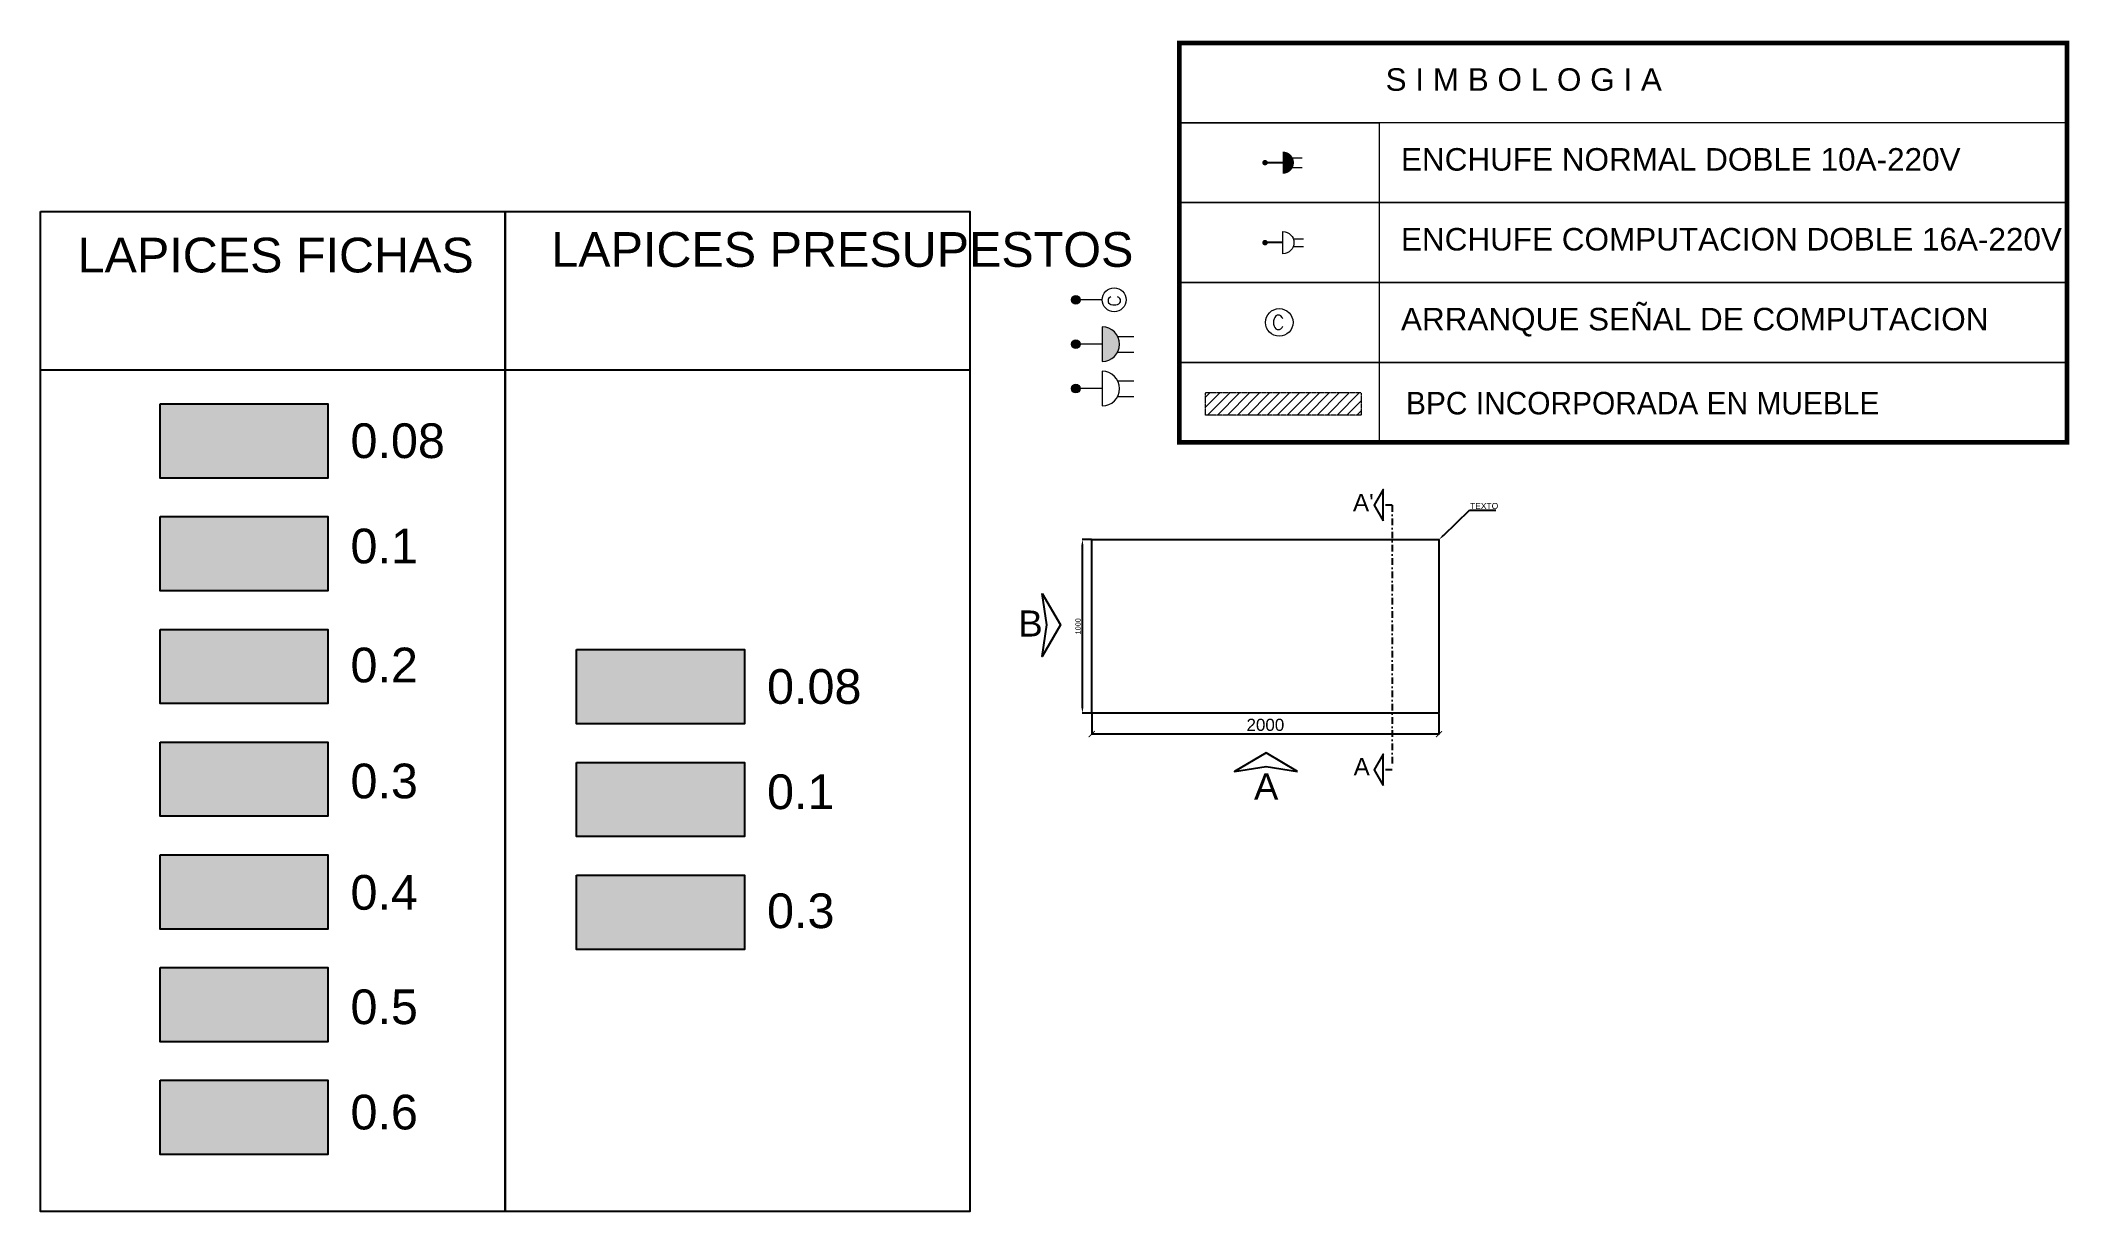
# Model space of a CAD drawing. Header units: millimetres. Extents: x 1425475 to 1468190, y 839865 to 852932.
# Drawn here: x 1425475 to 1437162, y 846186 to 852932 of the extents above.
import ezdxf
from ezdxf import colors
from ezdxf.entities.mleader import LeaderData, LeaderLine
from ezdxf.math import Vec2, Vec3

# ---------------------------------------------------------------- set-up
doc = ezdxf.new("R2010")
doc.units = ezdxf.units.MM
doc.header["$LTSCALE"] = 3
for name, pattern in [('ACAD_ISO10W100', [18, 12, -3, 0, -3]), ('DASHDOT', [25.4, 12.7, -6.35, 0, -6.35]), ('DASHED', [19.05, 12.7, -6.35]), ('HIDDEN', [0.375, 0.25, -0.125])]:
    doc.linetypes.add(name, pattern=pattern)
doc.layers.get('0').update_dxf_attribs({"color": 8})
doc.layers.get('Defpoints').update_dxf_attribs({"color": 8})
doc.layers.add('005', color=9, linetype='Continuous', lineweight=5)
doc.layers.add('009', color=5, linetype='Continuous', lineweight=9)
doc.layers.add('ENCHUFES', color=7, linetype='Continuous')
doc.styles.add('Century', font='arial.ttf')
doc.styles.add('romans', font='romans.shx')
doc.styles.get("Standard").update_dxf_attribs({"font": 'arial.ttf'})
doc.dimstyles.new('ARQUITECTURA', dxfattribs={"dimscale": 35, "dimtxt": 2, "dimasz": 1, "dimexe": 0.1, "dimexo": 0.1, "dimgap": 0.5, "dimtad": 3, "dimdec": 0, "dimzin": 12, "dimdsep": 46, "dimtxsty": 'Century', "dimblk": 'ARCHTICK', "dimcen": 0, "dimclrd": 8, "dimclre": 8, "dimclrt": 8, "dimadec": 0, "dimazin": 0, "dimtfac": 1, "dimtdec": 0, "dimtix": 1, "dimtmove": 2, "dimatfit": 0, "dimldrblk": 'ARCHTICK', "dimfxl": 0, "dimtolj": 1, "dimtzin": 0, "dimarcsym": 0})
doc.dimstyles.new('DETALLES PEQUEÑOS', dxfattribs={"dimtxt": 30, "dimasz": 30, "dimexe": 1.5, "dimexo": 1.5, "dimgap": 10, "dimtad": 1, "dimdec": 0, "dimzin": 0, "dimdsep": 46, "dimtxsty": 'Standard', "dimcen": 0, "dimdle": 10, "dimclrd": 8, "dimclre": 8, "dimclrt": 1, "dimadec": 0, "dimazin": 0, "dimtfac": 1, "dimtdec": 0, "dimtofl": 0, "dimtmove": 0, "dimatfit": 3, "dimfxl": 0, "dimtolj": 1, "dimtzin": 0, "dimarcsym": 0})

# ---------------------------------------------------------------- blocks, each defined once
blk = doc.blocks.new('_ArchTick')
at = {"color": 0, "linetype": 'ByBlock', "const_width": 0.15}
blk.add_lwpolyline([(-0.5, -0.5), (0.5, 0.5)], dxfattribs=at)
blk = doc.blocks.new('*D24')
at = {"color": 8, "lineweight": -2, "transparency": 16777216}
for p, q in [((1431530, 849053), (1431530, 848933)), ((1433530, 849053), (1433530, 848933)), ((1433530, 848936), (1431530, 848936))]:
    blk.add_line(p, q, dxfattribs=at)
at = {"layer": 'Defpoints', "color": 0, "transparency": 16777216}
for p in [(1431530, 849057), (1433530, 849057), (1431530, 848936)]:
    blk.add_point(p, dxfattribs=at)
at = {"color": 8, "lineweight": -2, "transparency": 16777216, "xscale": 35, "yscale": 35, "zscale": 35, "rotation": 180}
blk.add_blockref('_ArchTick', (1431530, 848936), dxfattribs=at)
at = {"color": 8, "lineweight": -2, "transparency": 16777216, "xscale": 35, "yscale": 35, "zscale": 35}
blk.add_blockref('_ArchTick', (1433530, 848936), dxfattribs=at)
at = {"color": 8, "transparency": 16777216, "insert": (1432530, 848989), "char_height": 70, "attachment_point": 5, "style": 'Century'}
blk.add_mtext('\\A1;2000', dxfattribs=at)
blk = doc.blocks.new('*D25')
at = {"color": 8, "lineweight": -2, "transparency": 16777216}
for p, q in [((1431529, 850057), (1431475, 850057)), ((1431476, 849087), (1431476, 850027)), ((1431529, 849057), (1431475, 849057))]:
    blk.add_line(p, q, dxfattribs=at)
at = {"color": 8, "transparency": 16777216}
for points in [[(1431471, 850027), (1431481, 850027), (1431476, 850057)], [(1431471, 849087), (1431481, 849087), (1431476, 849057)]]:
    blk.add_solid(points, dxfattribs=at)
at = {"layer": 'Defpoints', "color": 0, "transparency": 16777216}
for p in [(1431476, 850057), (1431530, 850057), (1431530, 849057)]:
    blk.add_point(p, dxfattribs=at)
at = {"color": 1, "transparency": 16777216, "insert": (1431451, 849557), "char_height": 30, "attachment_point": 5, "rotation": 90}
blk.add_mtext('\\A1;1000', dxfattribs=at)
blk = doc.blocks.new('PTOS.ELEC_01')
at = {"layer": '009'}
for points in [[(-25, 256, 1), (25, 256, 1)], [(-25, 0, 1), (25, 0, 1)], [(152, 100), (152, -100, 1)], [(-25, -256, 1), (25, -256, 1)]]:
    blk.add_hatch(color=1, dxfattribs=at).paths.add_polyline_path(points)
at = {"layer": '009', "color": 7}
for p, q in [((152, 256), (25, 256)), ((152, 0), (25, 0)), ((241, 45), (334, 45)), ((241, -45), (334, -45)), ((241, -211), (334, -211)), ((152, -256), (25, -256)), ((241, -301), (334, -301))]:
    blk.add_line(p, q, dxfattribs=at)
for points in [[(152, 100), (152, -100, 1)], [(152, -156), (152, -356, 1)]]:
    blk.add_lwpolyline(points, format="xyb", close=True, dxfattribs=at)
for centre in [(0, 256), (0, 0), (0, -256)]:
    blk.add_circle(centre, 25, dxfattribs=at)
at = {"layer": '009', "color": 1}
blk.add_circle((221, 256), 68.9, dxfattribs=at)
at = {"layer": '009', "color": 1, "style": 'romans'}
blk.add_text('C', height=71.5, rotation=90, dxfattribs=at).set_placement((257, 217))
blk = doc.blocks.new('Se13')
at = {"color": 7, "linetype": 'Continuous'}
for p, q in [((-0.35, 0.09), (-0.35, 1)), ((0.35, 0.09), (0.35, 1)), ((-1, -0.85), (1, -0.85))]:
    blk.add_line(p, q, dxfattribs=at)
blk.add_arc((0, -0.85), 1, 0, 180, dxfattribs=at)
at = {"layer": 'ENCHUFES', "color": 7, "linetype": 'Continuous'}
blk.add_line((0, -0.85), (0, -2.45), dxfattribs=at)
at = {"layer": 'ENCHUFES', "color": 7, "linetype": 'Continuous', "const_width": 0.25}
blk.add_lwpolyline([(-0.13, -2.45, 1), (0.12, -2.45, 1)], format="xyb", close=True, dxfattribs=at)
blk = doc.blocks.new('Se12')
at = {"color": 7, "linetype": 'Continuous'}
for p, q in [((-0.45, -0.05), (-0.45, 0.89)), ((0.45, -0.05), (0.45, 0.89))]:
    blk.add_line(p, q, dxfattribs=at)
at = {"color": 7, "linetype": 'Continuous', "const_width": 1}
blk.add_lwpolyline([(0.5, -0.85, 0.414214), (0, -0.35, 0.414214), (-0.5, -0.85, 1)], format="xyb", dxfattribs=at)
at = {"layer": 'ENCHUFES', "color": 7, "linetype": 'Continuous'}
blk.add_line((0, -0.85), (0, -2.45), dxfattribs=at)
at = {"layer": 'ENCHUFES', "color": 7, "linetype": 'Continuous', "const_width": 0.25}
blk.add_lwpolyline([(-0.12, -2.45, 1), (0.12, -2.45, 1)], format="xyb", close=True, dxfattribs=at)

msp = doc.modelspace()

# ---------------------------------------------------------------- hatches: boundary and pattern name
h = msp.add_hatch(color=8)
h.dxf.hatch_style = 1
h.paths.add_polyline_path([(1426162.8, 850838.9), (1427130.1, 850838.9), (1427130.1, 850411.1), (1426162.8, 850411.1)])
h = msp.add_hatch(color=1)
h.dxf.hatch_style = 1
h.paths.add_polyline_path([(1426162.8, 850189.3), (1427130.1, 850189.3), (1427130.1, 849761.5), (1426162.8, 849761.5)])
h = msp.add_hatch(color=2)
h.dxf.hatch_style = 1
h.paths.add_polyline_path([(1426162.8, 849539.7), (1427130.1, 849539.7), (1427130.1, 849112), (1426162.8, 849112)])
h = msp.add_hatch(color=8)
h.dxf.hatch_style = 1
h.paths.add_polyline_path([(1428562.4, 849422.7), (1429529.7, 849422.7), (1429529.7, 848995), (1428562.4, 848995)])
h = msp.add_hatch(color=3)
h.dxf.hatch_style = 1
h.paths.add_polyline_path([(1426162.8, 848890.2), (1427130.1, 848890.2), (1427130.1, 848462.4), (1426162.8, 848462.4)])
h = msp.add_hatch(color=5)
h.dxf.hatch_style = 1
h.paths.add_polyline_path([(1428562.4, 848773.2), (1429529.7, 848773.2), (1429529.7, 848345.4), (1428562.4, 848345.4)])
h = msp.add_hatch(color=4)
h.dxf.hatch_style = 1
h.paths.add_polyline_path([(1426162.8, 848240.6), (1427130.1, 848240.6), (1427130.1, 847812.8), (1426162.8, 847812.8)])
h = msp.add_hatch(color=86)
h.dxf.hatch_style = 1
h.paths.add_polyline_path([(1428562.4, 848123.6), (1429529.7, 848123.6), (1429529.7, 847695.8), (1428562.4, 847695.8)])
h = msp.add_hatch(color=5)
h.dxf.hatch_style = 1
h.paths.add_polyline_path([(1426162.8, 847591), (1427130.1, 847591), (1427130.1, 847163.3), (1426162.8, 847163.3)])
h = msp.add_hatch(color=6)
h.dxf.hatch_style = 1
h.paths.add_polyline_path([(1426162.8, 846941.5), (1427130.1, 846941.5), (1427130.1, 846513.7), (1426162.8, 846513.7)])
at = {"layer": '005'}
h = msp.add_hatch(dxfattribs=at)
h.set_pattern_fill('ANSI31', scale=12.782161, style=0)
h.set_pattern_definition([(45, (1504760.977, 726192.11), (-28.69677, 28.69677), [])])
h.paths.add_polyline_path([(1433081.5, 850902.3), (1432182.3, 850902.3), (1432182.3, 850774.5), (1433081.5, 850774.5)])

# ---------------------------------------------------------------- linework, layer by layer
at = {"color": 8}
for points in [[(1425474.6, 851947.8), (1428150.9, 851947.8), (1428150.9, 846185.7), (1425474.6, 846185.7)], [(1425474.6, 851947.8), (1430827.1, 851947.8), (1430827.1, 851032.7), (1425474.6, 851032.7)], [(1428150.9, 851947.8), (1430827.1, 851947.8), (1430827.1, 846185.7), (1428150.9, 846185.7)], [(1426162.8, 850838.9), (1427130.1, 850838.9), (1427130.1, 850411.1), (1426162.8, 850411.1)], [(1428562.4, 849422.7), (1429529.7, 849422.7), (1429529.7, 848995), (1428562.4, 848995)]]:
    msp.add_lwpolyline(points, close=True, dxfattribs=at)
at = {"color": 5}
for points in [[(1433209, 850164.2), (1433209, 850345.6), (1433155.9, 850254.9), (1433209, 850164.2)], [(1433209, 848639.8), (1433209, 848821.2), (1433155.9, 848730.5), (1433209, 848639.8)]]:
    msp.add_lwpolyline(points, dxfattribs=at)
at = {"color": 5, "linetype": 'DASHED'}
for points in [[(1433259.7, 850254.9), (1433209, 850254.9)], [(1433259.7, 848730.5), (1433209, 848730.5)]]:
    msp.add_lwpolyline(points, dxfattribs=at)
at = {"color": 2, "linetype": 'DASHDOT'}
msp.add_lwpolyline([(1433259.7, 850254.9), (1433259.7, 848730.5)], dxfattribs=at)
at = {"color": 1}
msp.add_lwpolyline([(1426162.8, 850189.3), (1427130.1, 850189.3), (1427130.1, 849761.5), (1426162.8, 849761.5)], close=True, dxfattribs=at)
at = {"color": 2}
for points in [[(1431530, 850056.8), (1433530, 850056.8), (1433530, 849056.8), (1431530, 849056.8)], [(1426162.8, 849539.7), (1427130.1, 849539.7), (1427130.1, 849112), (1426162.8, 849112)]]:
    msp.add_lwpolyline(points, close=True, dxfattribs=at)
at = {"color": 5, "linetype": 'Continuous'}
for points in [[(1431244.2, 849747), (1431350.4, 849565.6), (1431244.2, 849384.1), (1431271.5, 849565.6), (1431244.2, 849747)], [(1432715.8, 848721.3), (1432534.4, 848827.4), (1432352.9, 848721.3), (1432534.4, 848748.5), (1432715.8, 848721.3)]]:
    msp.add_lwpolyline(points, dxfattribs=at)
at = {"color": 3}
msp.add_lwpolyline([(1426162.8, 848890.2), (1427130.1, 848890.2), (1427130.1, 848462.4), (1426162.8, 848462.4)], close=True, dxfattribs=at)
at = {"color": 5}
for points in [[(1428562.4, 848773.2), (1429529.7, 848773.2), (1429529.7, 848345.4), (1428562.4, 848345.4)], [(1426162.8, 847591), (1427130.1, 847591), (1427130.1, 847163.3), (1426162.8, 847163.3)]]:
    msp.add_lwpolyline(points, close=True, dxfattribs=at)
at = {"color": 4}
msp.add_lwpolyline([(1426162.8, 848240.6), (1427130.1, 848240.6), (1427130.1, 847812.8), (1426162.8, 847812.8)], close=True, dxfattribs=at)
at = {"color": 86}
msp.add_lwpolyline([(1428562.4, 848123.6), (1429529.7, 848123.6), (1429529.7, 847695.8), (1428562.4, 847695.8)], close=True, dxfattribs=at)
at = {"color": 6}
msp.add_lwpolyline([(1426162.8, 846941.5), (1427130.1, 846941.5), (1427130.1, 846513.7), (1426162.8, 846513.7)], close=True, dxfattribs=at)
at = {"layer": '005', "color": 7, "linetype": 'HIDDEN'}
for p, q in [((1432182.3, 850902.3, 93224.3), (1432182.3, 850774.5, 93224.3)), ((1433081.5, 850902.3, 93224.3), (1433081.5, 850774.5, 93224.3))]:
    msp.add_line(p, q, dxfattribs=at)
at = {"layer": '005', "color": 7, "const_width": 26.5}
msp.add_lwpolyline([(1432034.9, 852918.9), (1437148.2, 852918.9), (1437148.2, 850617.9), (1432034.9, 850617.9)], close=True, dxfattribs=at)
at = {"layer": '005', "color": 7}
for points in [[(1432034.9, 852918.9), (1437148.2, 852918.9), (1437148.2, 852458.7), (1432034.9, 852458.7)], [(1432034.9, 852458.7), (1433185.4, 852458.7), (1433185.4, 851998.5), (1432034.9, 851998.5)], [(1433185.4, 851998.5), (1437148.2, 851998.5), (1437148.2, 852458.7), (1433185.4, 852458.7)], [(1432034.9, 851998.5), (1433185.4, 851998.5), (1433185.4, 851538.3), (1432034.9, 851538.3)], [(1433185.4, 851538.3), (1437148.2, 851538.3), (1437148.2, 851998.5), (1433185.4, 851998.5)], [(1432034.9, 851538.3), (1433185.4, 851538.3), (1433185.4, 851078.1), (1432034.9, 851078.1)], [(1433185.4, 851078.1), (1437148.2, 851078.1), (1437148.2, 851538.3), (1433185.4, 851538.3)], [(1432034.9, 851078.1), (1433185.4, 851078.1), (1433185.4, 850617.9), (1432034.9, 850617.9)], [(1433185.4, 850617.9), (1437148.2, 850617.9), (1437148.2, 851078.1), (1433185.4, 851078.1)]]:
    msp.add_lwpolyline(points, close=True, dxfattribs=at)
at = {"layer": '005', "color": 7, "linetype": 'HIDDEN', "elevation": 93224.3}
for points in [[(1433081.5, 850902.3), (1432182.3, 850902.3)], [(1433081.5, 850774.5), (1432182.3, 850774.5)]]:
    msp.add_lwpolyline(points, dxfattribs=at)
at = {"layer": '005', "color": 7}
msp.add_circle((1432610.1, 851308.2, 93224.3), 79.3, dxfattribs=at)

# ---------------------------------------------------------------- block references
at = {"layer": '005', "color": 7, "yscale": 63.91719577799878, "zscale": 63.91719577799878, "rotation": 270}
for name, p, xscale in [('Se12', (1432684.7, 852228.6, 93224.3), 63.91719577799878), ('Se13', (1432684.7, 851768.1, 93224.3), -63.91719577799878)]:
    msp.add_blockref(name, p, dxfattribs=dict(at, xscale=xscale))
at = {"layer": '009', "ltscale": 0.1}
msp.add_blockref('PTOS.ELEC_01', (1431438.1, 851182.6), dxfattribs=at)

# ---------------------------------------------------------------- texts
at = {"color": 8, "char_height": 200, "attachment_point": 1}
for s, insert in [('LAPICES FICHAS', (1425687.8, 851796.2)), ('LAPICES PRESUPESTOS', (1428416.3, 851828.5)), ('0.08', (1427259.9, 850726.6)), ('0.1', (1427259.9, 850119.9)), ('0.2', (1427259.9, 849434.2)), ('0.08', (1429659.4, 849310.4)), ('0.3', (1427259.9, 848766)), ('0.1', (1429659.4, 848703.8)), ('0.4', (1427259.9, 848124.2)), ('0.3', (1429659.4, 848018)), ('0.5', (1427259.9, 847464.8)), ('0.6', (1427259.9, 846858.1))]:
    msp.add_mtext_dynamic_manual_height_columns(s, width=3185.483, gutter_width=12.5, heights=[0], dxfattribs=dict(at, insert=insert))
at = {"color": 2, "linetype": 'ACAD_ISO10W100', "lineweight": 40, "ltscale": 5, "char_height": 100, "width": 33.022, "attachment_point": 5}
for s, insert in [("{\\C1;A'}", (1433094.3, 850270.2)), ('{\\C1;A}', (1433084.8, 848748.3))]:
    msp.add_mtext(s, dxfattribs=dict(at, insert=insert))
at = {"color": 7, "char_height": 150}
for s, insert, attachment_point in [('{\\C1;B}', (1431107.5, 849648.3), 1), ('{\\C1;A}', (1432604.5, 848709.1), 3)]:
    msp.add_mtext_dynamic_manual_height_columns(s, width=123.224, gutter_width=12.5, heights=[0], dxfattribs=dict(at, insert=insert, attachment_point=attachment_point))
at = {"layer": '005', "color": 7}
for s, p in [('S I M B O L O G I A ', (1433222.4, 852642.9)), ('ENCHUFE NORMAL DOBLE 10A-220V', (1433311, 852182.7)), ('ENCHUFE COMPUTACION DOBLE 16A-220V', (1433311, 851722.5)), ('ARRANQUE SEÑAL DE COMPUTACION', (1433311, 851262.3, 93224.3))]:
    msp.add_text(s, height=129.765, dxfattribs=at).set_placement(p)
at = {"layer": '005', "color": 7, "style": 'romans'}
msp.add_text('C', height=82.2, dxfattribs=at).set_placement((1432566.2, 851266.9, 93224.3))
at = {"layer": '005', "color": 7, "width": 0.95}
msp.add_text('BPC INCORPORADA EN MUEBLE', height=129.765, dxfattribs=at).set_placement((1433339.9, 850778.1, 93224.3))

# ---------------------------------------------------------------- dimensions: what is measured, and where the dimension line sits
at = {"color": 8}
dim = msp.add_linear_dim(base=(1431476.1, 850056.8), p1=(1431530, 849056.8), p2=(1431530, 850056.8), angle=90, dimstyle='DETALLES PEQUEÑOS', dxfattribs=at)
dim.commit()
dim.dimension.update_dxf_attribs({"geometry": '*D25', "text_midpoint": (1431450.8, 849556.8)})
dim = msp.add_linear_dim(base=(1431530, 848936), p1=(1433530, 849056.8), p2=(1431530, 849056.8), dimstyle='ARQUITECTURA', dxfattribs=at)
dim.commit()
dim.dimension.update_dxf_attribs({"geometry": '*D24', "text_midpoint": (1432530, 848989.3)})

# ---------------------------------------------------------------- leaders
ml = msp.add_multileader_mtext('Standard', dxfattribs=at)
ml.set_content('TEXTO', color=1)
ml.set_leader_properties(color=1)
ml.build(insert=Vec2(0, 0))
ml.multileader.update_dxf_attribs({"text_left_attachment_type": 6, "text_right_attachment_type": 6, "dogleg_length": 0.36, "arrow_head_size": 35})
ctx = ml.context
ctx.base_point, ctx.char_height, ctx.arrow_head_size, ctx.plane_origin = Vec3(1433706.5, 850226.1), 35, 35, Vec3(1433530, 850056.8)
ctx.left_attachment, ctx.right_attachment = 6, 6
notes = []
notes.append((ctx, [(0, (1, 1, 0), (1433706.1, 850226.1), (1, 0), 0.36, [(0, [(1433530, 850056.8)], 0, [])])]))
ctx.mtext.insert, ctx.mtext.flow_direction = Vec3(1433708.5, 850268.1), 5
for ctx, leaders in notes:
    for number, flags, end, landing, length, lines in leaders:
        leader = LeaderData()
        leader.index, (leader.has_last_leader_line, leader.has_dogleg_vector, leader.attachment_direction) = number, flags
        leader.last_leader_point, leader.dogleg_vector, leader.dogleg_length = Vec3(end), Vec3(landing), length
        for number, points, colour, breaks in lines:
            line = LeaderLine()
            line.index, line.vertices, line.color, line.breaks = number, Vec3.list(points), colors.encode_raw_color(colour), breaks
            leader.lines.append(line)
        ctx.leaders.append(leader)

doc.saveas('drawing.dxf')
